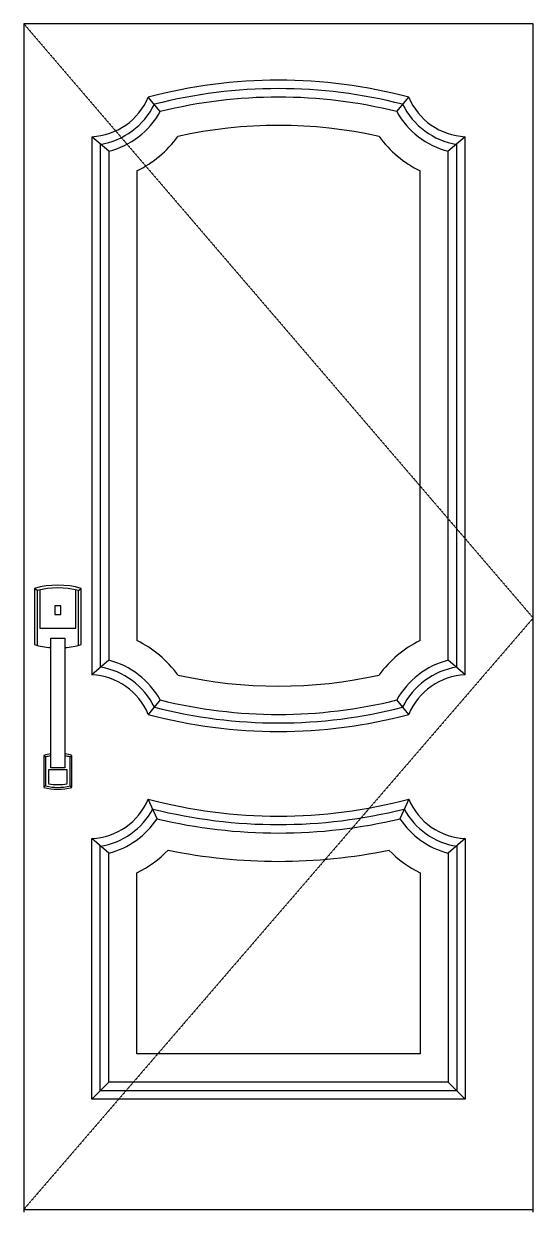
# Model space of a CAD drawing. Header units: millimetres. Extents: x 0 to 900, y 0 to 2100.
import ezdxf

# ---------------------------------------------------------------- set-up
doc = ezdxf.new("R2010")
doc.units = ezdxf.units.MM
doc.linetypes.add('DASHED2', pattern=[0.375, 0.25, -0.125])
for name, color, linetype in [('3', 3, 'Continuous'), ('7', 7, 'Continuous'), ('pivot', 8, 'Continuous')]:
    doc.layers.add(name, color=color, linetype=linetype)

msp = doc.modelspace()

# ---------------------------------------------------------------- linework, layer by layer
at = {"layer": '3'}
for p, q in [((240.9, 1944.8), (220, 1970.4)), ((659.1, 1944.8), (680, 1970.4)), ((150, 1874.7), (120, 1900.4)), ((780, 1900.4), (750, 1874.7)), ((135, 1886.9), (135, 963.2)), ((765, 963.2), (765, 1886.9)), ((200, 1840), (200, 1010)), ((700, 1010), (700, 1840)), ((23.7, 1098.6), (18.7, 1102.4)), ((23.7, 1098.6), (23.7, 1001.6)), ((28.6, 1099.7), (28.6, 1032.3)), ((91.7, 1032.3), (91.7, 1099.7)), ((96.7, 1098.6), (101.6, 1102.4)), ((96.7, 1001.6), (96.7, 1098.6)), ((28.6, 1032.3), (91.7, 1032.3)), ((150, 975.4), (120, 949.7)), ((780, 949.7), (750, 975.4)), ((240.9, 905.3), (220, 879.7)), ((680, 879.7), (659.1, 905.3)), ((38.6, 804.6), (35.3, 807.2)), ((38.6, 804.6), (38.6, 753.3)), ((81.7, 804.6), (85, 807.2)), ((81.7, 753.3), (81.7, 804.6)), ((76.8, 781.5), (43.6, 781.5)), ((43.6, 781.5), (43.6, 757.3)), ((76.8, 757.3), (76.8, 781.5)), ((76.8, 781.5), (76.8, 781.5)), ((38.6, 753.3), (35.3, 750.8)), ((81.7, 753.3), (85, 750.8)), ((235.4, 695.3), (220, 730.1)), ((680, 730.1), (664.6, 695.3)), ((150, 634.4), (120, 660.1)), ((780, 660.1), (750, 634.4)), ((135, 214.7), (135, 646.6)), ((765, 646.6), (765, 214.7)), ((200, 279.7), (200, 599.7)), ((700, 599.7), (700, 279.7)), ((700, 279.7), (200, 279.7)), ((150, 229.7), (120, 199.7)), ((765, 214.7), (135, 214.7)), ((750, 229.7), (780, 199.7)), ((0, 5), (900, 5))]:
    msp.add_line(p, q, dxfattribs=at)
for centre, radius, start, end in [((450, 1103.7), 881.7, 75.5971, 104.4029), ((114.6, 2014.6), 129.3, 279.0906, 333.8968), ((785.4, 2014.6), 129.3, 206.1032, 260.9094), ((450, 1103.7), 816.7, 77.4159, 102.5841), ((114.6, 2014.6), 194.3, 296.0816, 324.1494), ((785.4, 2014.6), 194.3, 215.8506, 243.9184), ((60.2, 954.1), 149, 75.8172, 104.1828), ((114.6, 835.5), 194.3, 35.8506, 63.9184), ((785.4, 835.5), 194.3, 116.0816, 144.1494), ((114.6, 835.5), 129.3, 26.1032, 80.9094), ((450, 1746.3), 816.7, 257.4159, 282.5841), ((785.4, 835.5), 129.3, 99.0906, 153.8968), ((450, 1746.3), 881.7, 255.5971, 284.4029), ((60.2, 718.2), 89, 98.0323, 104.0166), ((60.2, 718.2), 89, 75.9834, 81.9677), ((60.2, 839.7), 84.1, 258.6186, 281.3814), ((60.2, 839.7), 89, 255.9834, 284.0166), ((114.6, 774.3), 129.3, 279.0906, 331.4581), ((450, 1596.7), 911.7, 255.9172, 284.0828), ((785.4, 774.3), 129.3, 208.5419, 260.9094), ((114.6, 774.3), 194.3, 296.0816, 316.203), ((450, 1596.7), 976.7, 258.4726, 281.5274), ((785.4, 774.3), 194.3, 223.797, 243.9184)]:
    msp.add_arc(centre, radius, start, end, dxfattribs=at)
at = {"layer": '7'}
for p, q in [((900, 2100), (0, 2100)), ((0, 2100), (0, 0)), ((900, 0), (900, 2100)), ((120, 1900.4), (120, 949.7)), ((780, 949.7), (780, 1900.4)), ((150, 1874.7), (150, 975.4)), ((750, 975.4), (750, 1874.7)), ((18.7, 1102.4), (18.7, 1002.9)), ((101.6, 1002.9), (101.6, 1102.4)), ((65.6, 1071.6), (54.7, 1071.6)), ((54.7, 1071.6), (54.7, 1056)), ((65.6, 1056), (65.6, 1071.6)), ((54.7, 1056), (65.6, 1056)), ((47.7, 785.4), (47.7, 1014.6)), ((47.7, 1014.6), (72.6, 1014.6)), ((72.6, 1014.6), (72.6, 785.4)), ((35.3, 807.2), (35.3, 750.8)), ((85, 750.8), (85, 807.2)), ((72.6, 785.4), (47.7, 785.4)), ((120, 199.7), (120, 660.1)), ((780, 660.1), (780, 199.7)), ((150, 229.7), (150, 634.4)), ((750, 634.4), (750, 229.7)), ((750, 229.7), (150, 229.7)), ((780, 199.7), (120, 199.7))]:
    msp.add_line(p, q, dxfattribs=at)
for centre, radius, start, end in [((450, 1103.7), 896.7, 75.1372, 104.8628), ((114.6, 2014.6), 114.3, 272.7233, 337.2607), ((450, 1103.7), 866.7, 76.0376, 103.9624), ((785.4, 2014.6), 114.3, 202.7393, 267.2767), ((114.6, 2014.6), 144.3, 284.2121, 331.0781), ((785.4, 2014.6), 144.3, 208.9219, 255.7879), ((60.2, 954.1), 153.9, 74.3699, 105.6301), ((60.2, 1151.1), 153.9, 254.3699, 265.3639), ((60.2, 1151.1), 153.9, 274.6361, 285.6301), ((114.6, 835.5), 144.3, 28.9219, 75.7879), ((785.4, 835.5), 144.3, 104.2121, 151.0781), ((114.6, 835.5), 114.3, 22.7393, 87.2767), ((785.4, 835.5), 114.3, 92.7233, 157.2607), ((450, 1746.3), 866.7, 256.0376, 283.9624), ((450, 1746.3), 896.7, 255.1372, 284.8628), ((60.2, 718.2), 92.4, 97.742, 105.6301), ((60.2, 718.2), 92.4, 74.3699, 82.258), ((60.2, 839.7), 92.4, 254.3699, 285.6301), ((114.6, 774.3), 114.3, 272.7233, 337.2607), ((450, 1596.7), 896.7, 255.1372, 284.8628), ((785.4, 774.3), 114.3, 202.7393, 267.2767), ((114.6, 774.3), 144.3, 284.2121, 326.8177), ((450, 1596.7), 926.7, 256.6067, 283.3933), ((785.4, 774.3), 144.3, 213.1823, 255.7879)]:
    msp.add_arc(centre, radius, start, end, dxfattribs=at)
at = {"layer": 'pivot', "linetype": 'DASHED2', "ltscale": 0.15}
for p, q in [((0, 2100), (900, 1050)), ((900, 1050), (0, 5))]:
    msp.add_line(p, q, dxfattribs=at)

doc.saveas('drawing.dxf')
